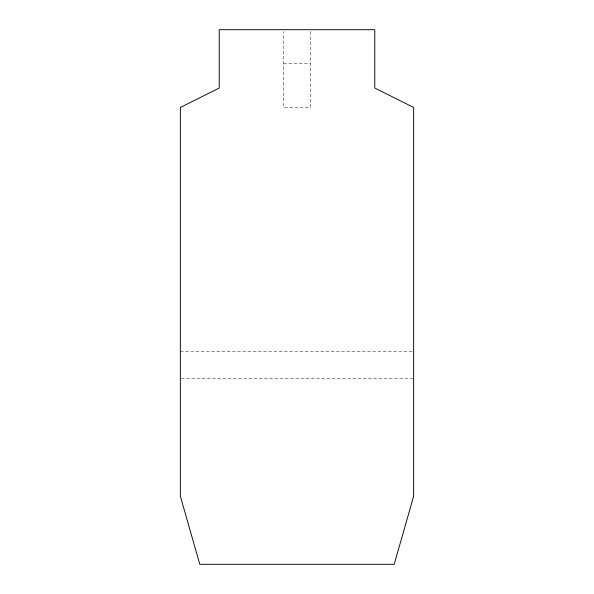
<?xml version="1.0" encoding="UTF-8"?>
<svg xmlns="http://www.w3.org/2000/svg" width="594" height="594" viewBox="0 0 594 594"><rect width="100%" height="100%" fill="white"/><g stroke="black" fill="none" stroke-linecap="round" stroke-linejoin="round"><path stroke-width="0.45" stroke-dasharray="2.97 2.23" d="M283.657 63.721L310.343 63.721M180.361 351.678L412.711 351.678M181.289 378.408L412.711 378.408M310.328 31.549L310.328 107.462L283.672 107.462L283.672 31.549"/><path stroke-width="0.89" d="M413.639 496.257L394.201 564.3L199.799 564.3L180.361 496.257L180.361 107.462L219.238 88.023L219.238 29.7L374.762 29.7L374.762 88.023L413.639 107.462L413.639 496.257"/></g></svg>
